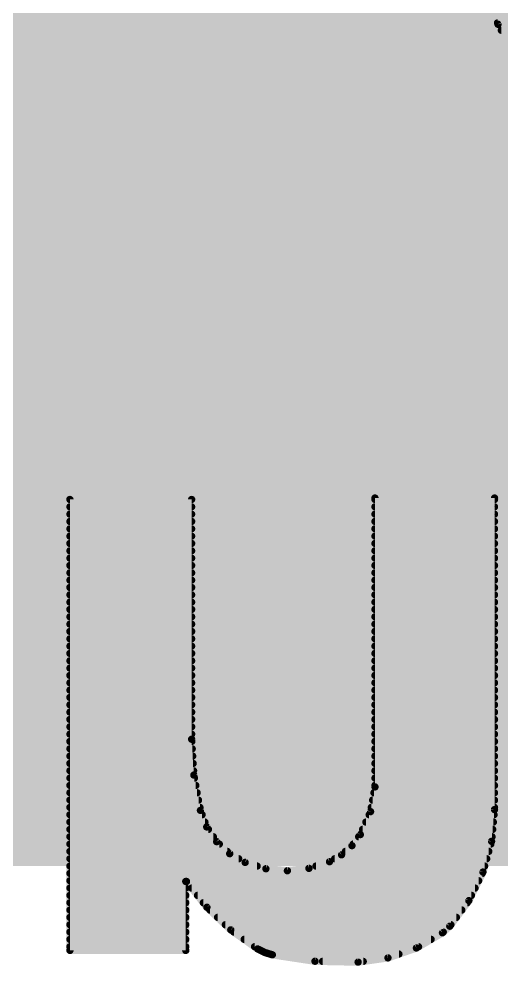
# Model space of a CAD drawing. Extents: x -5.1 to 50.9, y -12.7 to 61.1.
# Drawn here: x 23.19 to 24.861, y 33.784 to 37.122 of the extents above; entities that cross this region are included whole.
import ezdxf

# ---------------------------------------------------------------- set-up
doc = ezdxf.new("R2010")
doc.units = 0
for name, color, linetype in [('1', 12, 'CONTINUOUS'), ('21', 53, 'CONTINUOUS'), ('22', 53, 'CONTINUOUS'), ('51', 53, 'CONTINUOUS')]:
    doc.layers.add(name, color=color, linetype=linetype)

msp = doc.modelspace()

# ---------------------------------------------------------------- linework, layer by layer
at = {"layer": '1', "const_width": 0.254}
msp.add_lwpolyline([(7.588, 35.56), (29.21, 35.56)], dxfattribs=at)
at = {"layer": '21', "const_width": 0.2032}
for points in [[(20.6587, 37.1856), (30.1413, 37.1856)], [(20.5458, 36.9824), (30.2542, 36.9824)], [(20.4329, 36.7792), (30.3671, 36.7792)], [(20.32, 36.576), (30.48, 36.576)], [(20.2071, 36.3728), (30.5929, 36.3728)], [(20.0942, 36.1696), (30.7058, 36.1696)], [(19.9813, 35.9664), (30.8187, 35.9664)], [(19.8684, 35.7632), (30.9316, 35.7632)], [(19.7556, 35.56), (31.0444, 35.56)], [(19.6427, 35.3568), (31.1573, 35.3568)], [(19.5298, 35.1536), (31.2702, 35.1536)], [(19.4169, 34.9504), (31.3831, 34.9504)], [(19.304, 34.7472), (31.496, 34.7472)], [(19.1911, 34.544), (31.6089, 34.544)], [(19.0782, 34.3408), (31.7218, 34.3408)], [(19.05, 34.29), (31.75, 34.29)]]:
    msp.add_lwpolyline(points, dxfattribs=at)
at = {"layer": '22', "const_width": 0.0254}
for points in [[(24.8481, 37.1048), (24.7853, 37.2872)], [(24.8465, 37.1094), (26.6217, 37.1094)], [(24.9428, 36.9367), (24.8481, 37.1048)], [(24.8598, 37.084), (26.6217, 37.084)], [(23.3655, 33.8963), (23.3655, 35.4584)], [(23.3655, 35.4584), (23.7871, 35.4584)], [(23.7871, 35.4584), (23.7871, 34.6278)], [(24.4221, 34.4627), (24.4221, 35.4635)], [(24.4221, 35.4635), (24.8361, 35.4635)], [(24.4221, 35.4584), (24.8361, 35.4584)], [(24.8361, 35.4635), (24.8361, 34.384)], [(23.3655, 35.433), (23.7871, 35.433)], [(23.3655, 35.4076), (23.7871, 35.4076)], [(24.4221, 35.433), (24.8361, 35.433)], [(24.4221, 35.4076), (24.8361, 35.4076)], [(23.3655, 35.3822), (23.7871, 35.3822)], [(24.4221, 35.3822), (24.8361, 35.3822)], [(23.3655, 35.3568), (23.7871, 35.3568)], [(24.4221, 35.3568), (24.8361, 35.3568)], [(23.3655, 35.3314), (23.7871, 35.3314)], [(23.3655, 35.306), (23.7871, 35.306)], [(24.4221, 35.3314), (24.8361, 35.3314)], [(24.4221, 35.306), (24.8361, 35.306)], [(23.3655, 35.2806), (23.7871, 35.2806)], [(24.4221, 35.2806), (24.8361, 35.2806)], [(23.3655, 35.2552), (23.7871, 35.2552)], [(24.4221, 35.2552), (24.8361, 35.2552)], [(23.3655, 35.2298), (23.7871, 35.2298)], [(23.3655, 35.2044), (23.7871, 35.2044)], [(24.4221, 35.2298), (24.8361, 35.2298)], [(24.4221, 35.2044), (24.8361, 35.2044)], [(23.3655, 35.179), (23.7871, 35.179)], [(24.4221, 35.179), (24.8361, 35.179)], [(23.3655, 35.1536), (23.7871, 35.1536)], [(24.4221, 35.1536), (24.8361, 35.1536)], [(23.3655, 35.1282), (23.7871, 35.1282)], [(23.3655, 35.1028), (23.7871, 35.1028)], [(24.4221, 35.1282), (24.8361, 35.1282)], [(24.4221, 35.1028), (24.8361, 35.1028)], [(23.3655, 35.0774), (23.7871, 35.0774)], [(24.4221, 35.0774), (24.8361, 35.0774)], [(23.3655, 35.052), (23.7871, 35.052)], [(24.4221, 35.052), (24.8361, 35.052)], [(23.3655, 35.0266), (23.7871, 35.0266)], [(23.3655, 35.0012), (23.7871, 35.0012)], [(24.4221, 35.0266), (24.8361, 35.0266)], [(24.4221, 35.0012), (24.8361, 35.0012)], [(23.3655, 34.9758), (23.7871, 34.9758)], [(24.4221, 34.9758), (24.8361, 34.9758)], [(23.3655, 34.9504), (23.7871, 34.9504)], [(24.4221, 34.9504), (24.8361, 34.9504)], [(23.3655, 34.925), (23.7871, 34.925)], [(24.4221, 34.925), (24.8361, 34.925)], [(23.3655, 34.8996), (23.7871, 34.8996)], [(23.3655, 34.8742), (23.7871, 34.8742)], [(24.4221, 34.8996), (24.8361, 34.8996)], [(24.4221, 34.8742), (24.8361, 34.8742)], [(23.3655, 34.8488), (23.7871, 34.8488)], [(24.4221, 34.8488), (24.8361, 34.8488)], [(23.3655, 34.8234), (23.7871, 34.8234)], [(24.4221, 34.8234), (24.8361, 34.8234)], [(23.3655, 34.798), (23.7871, 34.798)], [(23.3655, 34.7726), (23.7871, 34.7726)], [(24.4221, 34.798), (24.8361, 34.798)], [(24.4221, 34.7726), (24.8361, 34.7726)], [(23.3655, 34.7472), (23.7871, 34.7472)], [(24.4221, 34.7472), (24.8361, 34.7472)], [(23.3655, 34.7218), (23.7871, 34.7218)], [(24.4221, 34.7218), (24.8361, 34.7218)], [(23.3655, 34.6964), (23.7871, 34.6964)], [(23.3655, 34.671), (23.7871, 34.671)], [(24.4221, 34.6964), (24.8361, 34.6964)], [(24.4221, 34.671), (24.8361, 34.671)], [(23.3655, 34.6456), (23.7871, 34.6456)], [(24.4221, 34.6456), (24.8361, 34.6456)], [(23.3655, 34.6202), (23.7876, 34.6202)], [(23.7871, 34.6278), (23.7948, 34.5037)], [(24.4221, 34.6202), (24.8361, 34.6202)], [(23.3655, 34.5948), (23.7891, 34.5948)], [(23.3655, 34.5694), (23.7907, 34.5694)], [(24.4221, 34.5948), (24.8361, 34.5948)], [(24.4221, 34.5694), (24.8361, 34.5694)], [(23.3655, 34.544), (23.7923, 34.544)], [(24.4221, 34.544), (24.8361, 34.544)], [(23.3655, 34.5186), (23.7938, 34.5186)], [(23.7948, 34.5037), (23.8176, 34.3814)], [(24.4221, 34.5186), (24.8361, 34.5186)], [(23.3655, 34.4932), (23.7967, 34.4932)], [(23.3655, 34.4678), (23.8015, 34.4678)], [(24.4221, 34.4932), (24.8361, 34.4932)], [(24.4221, 34.4678), (24.8361, 34.4678)], [(23.3655, 34.4424), (23.8062, 34.4424)], [(24.4068, 34.377), (24.4221, 34.4627)], [(24.4185, 34.4424), (24.8361, 34.4424)], [(23.3655, 34.417), (23.8109, 34.417)], [(24.4139, 34.417), (24.8361, 34.417)], [(23.3655, 34.3916), (23.8157, 34.3916)], [(23.8176, 34.3814), (23.8394, 34.3239)], [(24.3713, 34.2976), (24.4068, 34.377)], [(24.4094, 34.3916), (24.8361, 34.3916)], [(24.8361, 34.384), (24.826, 34.274)], [(23.3655, 34.3662), (23.8234, 34.3662)], [(23.3655, 34.3408), (23.833, 34.3408)], [(24.3906, 34.3408), (24.8321, 34.3408)], [(24.4019, 34.3662), (24.8345, 34.3662)], [(23.3655, 34.3154), (23.8452, 34.3154)], [(23.8394, 34.3239), (23.8738, 34.273)], [(24.3793, 34.3154), (24.8298, 34.3154)], [(23.3655, 34.29), (23.8623, 34.29)], [(23.8738, 34.273), (23.919, 34.2313)], [(24.3424, 34.2592), (24.3713, 34.2976)], [(24.3656, 34.29), (24.8275, 34.29)], [(24.826, 34.274), (24.796, 34.1677)], [(23.3655, 34.2646), (23.8829, 34.2646)], [(23.3655, 34.2392), (23.9104, 34.2392)], [(24.3064, 34.2274), (24.3424, 34.2592)], [(24.3198, 34.2392), (24.8162, 34.2392)], [(24.3465, 34.2646), (24.8233, 34.2646)], [(23.3655, 34.2138), (23.95, 34.2138)], [(23.919, 34.2313), (23.9725, 34.2011)], [(23.9725, 34.2011), (24.0442, 34.1792)], [(24.1933, 34.1805), (24.2646, 34.2036)], [(24.2646, 34.2036), (24.3064, 34.2274)], [(24.2825, 34.2138), (24.809, 34.2138)], [(23.3655, 34.1884), (24.014, 34.1884)], [(24.0442, 34.1792), (24.1188, 34.1722)], [(24.1188, 34.1722), (24.1933, 34.1805)], [(24.2178, 34.1884), (24.8019, 34.1884)], [(24.796, 34.1677), (24.7472, 34.0686)], [(23.3655, 34.163), (24.7937, 34.163)], [(23.3655, 34.1376), (24.7812, 34.1376)], [(23.7693, 34.1351), (23.7668, 34.1351)], [(23.7668, 34.1351), (23.7668, 33.8963)], [(23.84, 34.0457), (23.7693, 34.1351)], [(23.3655, 34.1122), (23.7668, 34.1122)], [(23.7874, 34.1122), (24.7687, 34.1122)], [(23.3655, 34.0868), (23.7668, 34.0868)], [(23.8075, 34.0868), (24.7562, 34.0868)], [(24.7472, 34.0686), (24.6812, 33.9801)], [(23.3655, 34.0614), (23.7668, 34.0614)], [(23.3655, 34.036), (23.7668, 34.036)], [(23.8276, 34.0614), (24.7418, 34.0614)], [(23.9227, 33.9673), (23.84, 34.0457)], [(23.8503, 34.036), (24.7229, 34.036)], [(23.3655, 34.0106), (23.7668, 34.0106)], [(23.877, 34.0106), (24.704, 34.0106)], [(23.3655, 33.9852), (23.7668, 33.9852)], [(23.9038, 33.9852), (24.685, 33.9852)], [(24.0157, 33.9014), (23.9227, 33.9673)], [(24.6812, 33.9801), (24.6558, 33.9573)], [(23.3655, 33.9598), (23.7668, 33.9598)], [(23.3655, 33.9344), (23.7668, 33.9344)], [(23.9333, 33.9598), (24.6586, 33.9598)], [(23.9691, 33.9344), (24.6165, 33.9344)], [(24.6558, 33.9573), (24.5656, 33.9047)], [(23.3655, 33.909), (23.7668, 33.909)], [(24.005, 33.909), (24.573, 33.909)], [(24.0403, 33.8891), (24.0157, 33.9014)], [(24.5656, 33.9047), (24.467, 33.8704)], [(23.7668, 33.8963), (23.3655, 33.8963)], [(24.0665, 33.8811), (24.0403, 33.8891)], [(24.0584, 33.8836), (24.5049, 33.8836)], [(24.2143, 33.8587), (24.0665, 33.8811)], [(24.467, 33.8704), (24.3637, 33.8557)], [(24.3637, 33.8557), (24.2143, 33.8587)], [(24.2406, 33.8582), (24.3813, 33.8582)]]:
    msp.add_lwpolyline(points, dxfattribs=at)
at = {"layer": '22', "const_width": 0.0127}
for points in [[(24.8465, 37.1157, 1), (24.8465, 37.1031)], [(24.8537, 37.1079, 1), (24.8426, 37.1017)], [(24.8421, 37.1027, 1), (24.8541, 37.1068)], [(24.8598, 37.0904, 1), (24.8598, 37.0777)], [(23.3719, 35.4584, 1), (23.3591, 35.4584)], [(23.3655, 35.4648, 1), (23.3655, 35.4521)], [(23.7935, 35.4584, 1), (23.7808, 35.4584)], [(23.7871, 35.4521, 1), (23.7871, 35.4648)], [(24.4285, 35.4635, 1), (24.4157, 35.4635)], [(24.4221, 35.4699, 1), (24.4221, 35.4572)], [(24.4221, 35.4648, 1), (24.4221, 35.4521)], [(24.8425, 35.4635, 1), (24.8298, 35.4635)], [(24.8361, 35.4572, 1), (24.8361, 35.4699)], [(24.8361, 35.4521, 1), (24.8361, 35.4648)], [(23.3655, 35.4393, 1), (23.3655, 35.4267)], [(23.3655, 35.4139, 1), (23.3655, 35.4013)], [(23.7871, 35.4267, 1), (23.7871, 35.4393)], [(23.7871, 35.4013, 1), (23.7871, 35.4139)], [(24.4221, 35.4393, 1), (24.4221, 35.4267)], [(24.4221, 35.4139, 1), (24.4221, 35.4013)], [(24.8361, 35.4267, 1), (24.8361, 35.4393)], [(24.8361, 35.4013, 1), (24.8361, 35.4139)], [(23.3655, 35.3886, 1), (23.3655, 35.3759)], [(23.7871, 35.3759, 1), (23.7871, 35.3886)], [(24.4221, 35.3886, 1), (24.4221, 35.3759)], [(24.8361, 35.3759, 1), (24.8361, 35.3886)], [(23.3655, 35.3631, 1), (23.3655, 35.3505)], [(23.7871, 35.3505, 1), (23.7871, 35.3631)], [(24.4221, 35.3631, 1), (24.4221, 35.3505)], [(24.8361, 35.3505, 1), (24.8361, 35.3631)], [(23.3655, 35.3124, 1), (23.3655, 35.2997)], [(23.3655, 35.3377, 1), (23.3655, 35.3251)], [(23.7871, 35.3251, 1), (23.7871, 35.3377)], [(23.7871, 35.2997, 1), (23.7871, 35.3124)], [(24.4221, 35.3377, 1), (24.4221, 35.3251)], [(24.4221, 35.3124, 1), (24.4221, 35.2997)], [(24.8361, 35.3251, 1), (24.8361, 35.3377)], [(24.8361, 35.2997, 1), (24.8361, 35.3124)], [(23.3655, 35.2869, 1), (23.3655, 35.2743)], [(23.7871, 35.2743, 1), (23.7871, 35.2869)], [(24.4221, 35.2869, 1), (24.4221, 35.2743)], [(24.8361, 35.2743, 1), (24.8361, 35.2869)], [(23.3655, 35.2615, 1), (23.3655, 35.2489)], [(23.7871, 35.2489, 1), (23.7871, 35.2615)], [(24.4221, 35.2615, 1), (24.4221, 35.2489)], [(24.8361, 35.2489, 1), (24.8361, 35.2615)], [(23.3655, 35.2362, 1), (23.3655, 35.2235)], [(23.3655, 35.2107, 1), (23.3655, 35.1981)], [(23.7871, 35.2235, 1), (23.7871, 35.2362)], [(23.7871, 35.1981, 1), (23.7871, 35.2107)], [(24.4221, 35.2362, 1), (24.4221, 35.2235)], [(24.4221, 35.2107, 1), (24.4221, 35.1981)], [(24.8361, 35.2235, 1), (24.8361, 35.2362)], [(24.8361, 35.1981, 1), (24.8361, 35.2107)], [(23.3655, 35.1853, 1), (23.3655, 35.1727)], [(23.7871, 35.1727, 1), (23.7871, 35.1853)], [(24.4221, 35.1853, 1), (24.4221, 35.1727)], [(24.8361, 35.1727, 1), (24.8361, 35.1853)], [(23.3655, 35.16, 1), (23.3655, 35.1473)], [(23.7871, 35.1473, 1), (23.7871, 35.16)], [(24.4221, 35.16, 1), (24.4221, 35.1473)], [(24.8361, 35.1473, 1), (24.8361, 35.16)], [(23.3655, 35.1345, 1), (23.3655, 35.1219)], [(23.3655, 35.1091, 1), (23.3655, 35.0965)], [(23.7871, 35.1219, 1), (23.7871, 35.1345)], [(23.7871, 35.0965, 1), (23.7871, 35.1091)], [(24.4221, 35.1345, 1), (24.4221, 35.1219)], [(24.4221, 35.1091, 1), (24.4221, 35.0965)], [(24.8361, 35.1219, 1), (24.8361, 35.1345)], [(24.8361, 35.0965, 1), (24.8361, 35.1091)], [(23.3655, 35.0838, 1), (23.3655, 35.0711)], [(23.7871, 35.0711, 1), (23.7871, 35.0838)], [(24.4221, 35.0838, 1), (24.4221, 35.0711)], [(24.8361, 35.0711, 1), (24.8361, 35.0838)], [(23.3655, 35.0583, 1), (23.3655, 35.0457)], [(23.7871, 35.0457, 1), (23.7871, 35.0583)], [(24.4221, 35.0583, 1), (24.4221, 35.0457)], [(24.8361, 35.0457, 1), (24.8361, 35.0583)], [(23.3655, 35.0076, 1), (23.3655, 34.9949)], [(23.3655, 35.0329, 1), (23.3655, 35.0203)], [(23.7871, 35.0203, 1), (23.7871, 35.0329)], [(23.7871, 34.9949, 1), (23.7871, 35.0076)], [(24.4221, 35.0329, 1), (24.4221, 35.0203)], [(24.4221, 35.0076, 1), (24.4221, 34.9949)], [(24.8361, 35.0203, 1), (24.8361, 35.0329)], [(24.8361, 34.9949, 1), (24.8361, 35.0076)], [(23.3655, 34.9821, 1), (23.3655, 34.9695)], [(23.7871, 34.9695, 1), (23.7871, 34.9821)], [(24.4221, 34.9821, 1), (24.4221, 34.9695)], [(24.8361, 34.9695, 1), (24.8361, 34.9821)], [(23.3655, 34.9567, 1), (23.3655, 34.9441)], [(23.7871, 34.9441, 1), (23.7871, 34.9567)], [(24.4221, 34.9567, 1), (24.4221, 34.9441)], [(24.8361, 34.9441, 1), (24.8361, 34.9567)], [(23.3655, 34.9314, 1), (23.3655, 34.9187)], [(23.7871, 34.9187, 1), (23.7871, 34.9314)], [(24.4221, 34.9314, 1), (24.4221, 34.9187)], [(24.8361, 34.9187, 1), (24.8361, 34.9314)], [(23.3655, 34.9059, 1), (23.3655, 34.8933)], [(23.3655, 34.8805, 1), (23.3655, 34.8679)], [(23.7871, 34.8933, 1), (23.7871, 34.9059)], [(23.7871, 34.8679, 1), (23.7871, 34.8805)], [(24.4221, 34.9059, 1), (24.4221, 34.8933)], [(24.4221, 34.8805, 1), (24.4221, 34.8679)], [(24.8361, 34.8933, 1), (24.8361, 34.9059)], [(24.8361, 34.8679, 1), (24.8361, 34.8805)], [(23.3655, 34.8552, 1), (23.3655, 34.8425)], [(23.7871, 34.8425, 1), (23.7871, 34.8552)], [(24.4221, 34.8552, 1), (24.4221, 34.8425)], [(24.8361, 34.8425, 1), (24.8361, 34.8552)], [(23.3655, 34.8297, 1), (23.3655, 34.8171)], [(23.7871, 34.8171, 1), (23.7871, 34.8297)], [(24.4221, 34.8297, 1), (24.4221, 34.8171)], [(24.8361, 34.8171, 1), (24.8361, 34.8297)], [(23.3655, 34.779, 1), (23.3655, 34.7663)], [(23.3655, 34.8043, 1), (23.3655, 34.7917)], [(23.7871, 34.7917, 1), (23.7871, 34.8043)], [(23.7871, 34.7663, 1), (23.7871, 34.779)], [(24.4221, 34.8043, 1), (24.4221, 34.7917)], [(24.4221, 34.779, 1), (24.4221, 34.7663)], [(24.8361, 34.7917, 1), (24.8361, 34.8043)], [(24.8361, 34.7663, 1), (24.8361, 34.779)], [(23.3655, 34.7535, 1), (23.3655, 34.7409)], [(23.7871, 34.7409, 1), (23.7871, 34.7535)], [(24.4221, 34.7535, 1), (24.4221, 34.7409)], [(24.8361, 34.7409, 1), (24.8361, 34.7535)], [(23.3655, 34.7281, 1), (23.3655, 34.7155)], [(23.7871, 34.7155, 1), (23.7871, 34.7281)], [(24.4221, 34.7281, 1), (24.4221, 34.7155)], [(24.8361, 34.7155, 1), (24.8361, 34.7281)], [(23.3655, 34.7028, 1), (23.3655, 34.6901)], [(23.3655, 34.6773, 1), (23.3655, 34.6647)], [(23.7871, 34.6901, 1), (23.7871, 34.7028)], [(23.7871, 34.6647, 1), (23.7871, 34.6773)], [(24.4221, 34.7028, 1), (24.4221, 34.6901)], [(24.4221, 34.6773, 1), (24.4221, 34.6647)], [(24.8361, 34.6901, 1), (24.8361, 34.7028)], [(24.8361, 34.6647, 1), (24.8361, 34.6773)], [(23.3655, 34.6519, 1), (23.3655, 34.6393)], [(23.7871, 34.6393, 1), (23.7871, 34.6519)], [(24.4221, 34.6519, 1), (24.4221, 34.6393)], [(24.8361, 34.6393, 1), (24.8361, 34.6519)], [(23.3655, 34.6266, 1), (23.3655, 34.6139)], [(23.7934, 34.6282, 1), (23.7808, 34.6274)], [(23.7808, 34.6278, 1), (23.7935, 34.6278)], [(23.7876, 34.6139, 1), (23.7876, 34.6266)], [(24.4221, 34.6266, 1), (24.4221, 34.6139)], [(24.8361, 34.6139, 1), (24.8361, 34.6266)], [(23.3655, 34.6011, 1), (23.3655, 34.5885)], [(23.3655, 34.5757, 1), (23.3655, 34.5631)], [(23.7891, 34.5885, 1), (23.7891, 34.6011)], [(23.7907, 34.5631, 1), (23.7907, 34.5757)], [(24.4221, 34.6011, 1), (24.4221, 34.5885)], [(24.4221, 34.5757, 1), (24.4221, 34.5631)], [(24.8361, 34.5885, 1), (24.8361, 34.6011)], [(24.8361, 34.5631, 1), (24.8361, 34.5757)], [(23.3655, 34.5504, 1), (23.3655, 34.5377)], [(23.7923, 34.5377, 1), (23.7923, 34.5504)], [(24.4221, 34.5504, 1), (24.4221, 34.5377)], [(24.8361, 34.5377, 1), (24.8361, 34.5504)], [(23.3655, 34.5249, 1), (23.3655, 34.5123)], [(23.801, 34.5048, 1), (23.7885, 34.5025)], [(23.7938, 34.5123, 1), (23.7938, 34.5249)], [(24.4221, 34.5249, 1), (24.4221, 34.5123)], [(24.8361, 34.5123, 1), (24.8361, 34.5249)], [(23.3655, 34.4742, 1), (23.3655, 34.4615)], [(23.3655, 34.4995, 1), (23.3655, 34.4869)], [(23.7884, 34.5033, 1), (23.8011, 34.5041)], [(23.7967, 34.4869, 1), (23.7967, 34.4995)], [(23.8015, 34.4615, 1), (23.8015, 34.4742)], [(24.4221, 34.4995, 1), (24.4221, 34.4869)], [(24.4221, 34.4742, 1), (24.4221, 34.4615)], [(24.8361, 34.4869, 1), (24.8361, 34.4995)], [(24.8361, 34.4615, 1), (24.8361, 34.4742)], [(23.3655, 34.4487, 1), (23.3655, 34.4361)], [(23.8062, 34.4361, 1), (23.8062, 34.4487)], [(24.4185, 34.4487, 1), (24.4185, 34.4361)], [(24.4157, 34.4627, 1), (24.4285, 34.4627)], [(24.4284, 34.4616, 1), (24.4158, 34.4638)], [(24.8361, 34.4361, 1), (24.8361, 34.4487)], [(23.3655, 34.4233, 1), (23.3655, 34.4107)], [(23.8109, 34.4107, 1), (23.8109, 34.4233)], [(24.4139, 34.4233, 1), (24.4139, 34.4107)], [(24.8361, 34.4107, 1), (24.8361, 34.4233)], [(23.3655, 34.398, 1), (23.3655, 34.3853)], [(23.8235, 34.3837, 1), (23.8117, 34.3791)], [(23.8114, 34.3802, 1), (23.8238, 34.3826)], [(23.8157, 34.3853, 1), (23.8157, 34.398)], [(24.4005, 34.3782, 1), (24.413, 34.3759)], [(24.4126, 34.3745, 1), (24.401, 34.3796)], [(24.4094, 34.398, 1), (24.4094, 34.3853)], [(24.8424, 34.3834, 1), (24.8298, 34.3846)], [(24.8298, 34.384, 1), (24.8425, 34.384)], [(24.8361, 34.3853, 1), (24.8361, 34.398)], [(23.3655, 34.3725, 1), (23.3655, 34.3599)], [(23.3655, 34.3471, 1), (23.3655, 34.3345)], [(23.8234, 34.3599, 1), (23.8234, 34.3725)], [(23.833, 34.3345, 1), (23.833, 34.3471)], [(24.3906, 34.3471, 1), (24.3906, 34.3345)], [(24.4019, 34.3725, 1), (24.4019, 34.3599)], [(24.8321, 34.3345, 1), (24.8321, 34.3471)], [(24.8345, 34.3599, 1), (24.8345, 34.3725)], [(23.3655, 34.3218, 1), (23.3655, 34.3091)], [(23.8447, 34.3275, 1), (23.8341, 34.3204)], [(23.8335, 34.3217, 1), (23.8453, 34.3262)], [(23.8452, 34.3091, 1), (23.8452, 34.3218)], [(24.3793, 34.3218, 1), (24.3793, 34.3091)], [(24.8298, 34.3091, 1), (24.8298, 34.3218)], [(23.3655, 34.2963, 1), (23.3655, 34.2837)], [(23.8623, 34.2837, 1), (23.8623, 34.2963)], [(23.8781, 34.2777, 1), (23.8695, 34.2683)], [(23.8685, 34.2694, 1), (23.8791, 34.2765)], [(24.3656, 34.2963, 1), (24.3656, 34.2837)], [(24.3655, 34.3002, 1), (24.3771, 34.295)], [(24.3764, 34.2938, 1), (24.3662, 34.3014)], [(24.8197, 34.2746, 1), (24.8323, 34.2734)], [(24.8321, 34.2723, 1), (24.8199, 34.2757)], [(24.8275, 34.2837, 1), (24.8275, 34.2963)], [(23.3655, 34.2456, 1), (23.3655, 34.2329)], [(23.3655, 34.2709, 1), (23.3655, 34.2583)], [(23.8829, 34.2583, 1), (23.8829, 34.2709)], [(23.9104, 34.2329, 1), (23.9104, 34.2456)], [(24.3198, 34.2456, 1), (24.3198, 34.2329)], [(24.3374, 34.263, 1), (24.3475, 34.2553)], [(24.3466, 34.2544, 1), (24.3382, 34.2639)], [(24.3465, 34.2709, 1), (24.3465, 34.2583)], [(24.8162, 34.2329, 1), (24.8162, 34.2456)], [(24.8233, 34.2583, 1), (24.8233, 34.2709)], [(23.3655, 34.2201, 1), (23.3655, 34.2075)], [(23.9221, 34.2368, 1), (23.9158, 34.2258)], [(23.9147, 34.2266, 1), (23.9233, 34.236)], [(23.95, 34.2075, 1), (23.95, 34.2201)], [(23.9744, 34.2072, 1), (23.9706, 34.195)], [(23.9694, 34.1956, 1), (23.9756, 34.2066)], [(24.2615, 34.2091, 1), (24.2677, 34.1981)], [(24.2666, 34.1976, 1), (24.2626, 34.2096)], [(24.2825, 34.2201, 1), (24.2825, 34.2075)], [(24.3022, 34.2321, 1), (24.3106, 34.2226)], [(24.3095, 34.2219, 1), (24.3032, 34.2329)], [(24.809, 34.2075, 1), (24.809, 34.2201)], [(23.3655, 34.1947, 1), (23.3655, 34.1821)], [(24.014, 34.1821, 1), (24.014, 34.1947)], [(24.0448, 34.1855, 1), (24.0436, 34.1729)], [(24.0423, 34.1731, 1), (24.046, 34.1853)], [(24.1181, 34.1785, 1), (24.1195, 34.1659)], [(24.1182, 34.1659, 1), (24.1194, 34.1785)], [(24.1913, 34.1865, 1), (24.1953, 34.1744)], [(24.194, 34.1741, 1), (24.1926, 34.1868)], [(24.2178, 34.1947, 1), (24.2178, 34.1821)], [(24.8017, 34.1649, 1), (24.7903, 34.1705)], [(24.8019, 34.1821, 1), (24.8019, 34.1947)], [(23.3655, 34.1694, 1), (23.3655, 34.1567)], [(23.3655, 34.1439, 1), (23.3655, 34.1313)], [(23.7732, 34.1351, 1), (23.7604, 34.1351)], [(23.7668, 34.1414, 1), (23.7668, 34.1288)], [(23.7743, 34.139, 1), (23.7643, 34.1312)], [(23.7693, 34.1288, 1), (23.7693, 34.1414)], [(24.7812, 34.1313, 1), (24.7812, 34.1439)], [(24.7899, 34.1694, 1), (24.8022, 34.166)], [(24.7937, 34.1567, 1), (24.7937, 34.1694)], [(23.3655, 34.1185, 1), (23.3655, 34.1059)], [(23.7668, 34.1059, 1), (23.7668, 34.1185)], [(23.7874, 34.1185, 1), (23.7874, 34.1059)], [(24.7687, 34.1059, 1), (24.7687, 34.1185)], [(23.3655, 34.0932, 1), (23.3655, 34.0805)], [(23.7668, 34.0805, 1), (23.7668, 34.0932)], [(23.8075, 34.0932, 1), (23.8075, 34.0805)], [(24.7523, 34.0648, 1), (24.7421, 34.0724)], [(24.7562, 34.0805, 1), (24.7562, 34.0932)], [(23.3655, 34.0677, 1), (23.3655, 34.0551)], [(23.3655, 34.0423, 1), (23.3655, 34.0297)], [(23.7668, 34.0551, 1), (23.7668, 34.0677)], [(23.7668, 34.0297, 1), (23.7668, 34.0423)], [(23.8276, 34.0677, 1), (23.8276, 34.0551)], [(23.8444, 34.0503, 1), (23.8356, 34.0411)], [(23.835, 34.0418, 1), (23.845, 34.0497)], [(23.8503, 34.0423, 1), (23.8503, 34.0297)], [(24.7229, 34.0297, 1), (24.7229, 34.0423)], [(24.7415, 34.0714, 1), (24.7529, 34.0658)], [(24.7418, 34.0551, 1), (24.7418, 34.0677)], [(23.3655, 34.017, 1), (23.3655, 34.0043)], [(23.7668, 34.0043, 1), (23.7668, 34.017)], [(23.877, 34.017, 1), (23.877, 34.0043)], [(24.704, 34.0043, 1), (24.704, 34.017)], [(23.3655, 33.9915, 1), (23.3655, 33.9789)], [(23.7668, 33.9789, 1), (23.7668, 33.9915)], [(23.9038, 33.9915, 1), (23.9038, 33.9789)], [(23.9264, 33.9725, 1), (23.919, 33.9621)], [(24.6761, 33.9839, 1), (24.6863, 33.9763)], [(24.6854, 33.9754, 1), (24.677, 33.9848)], [(24.685, 33.9789, 1), (24.685, 33.9915)], [(23.3655, 33.9408, 1), (23.3655, 33.9281)], [(23.3655, 33.9661, 1), (23.3655, 33.9535)], [(23.7668, 33.9535, 1), (23.7668, 33.9661)], [(23.7668, 33.9281, 1), (23.7668, 33.9408)], [(23.9183, 33.9627, 1), (23.9271, 33.9719)], [(23.9333, 33.9661, 1), (23.9333, 33.9535)], [(23.9691, 33.9408, 1), (23.9691, 33.9281)], [(24.6165, 33.9281, 1), (24.6165, 33.9408)], [(24.6516, 33.962, 1), (24.66, 33.9526)], [(24.659, 33.9518, 1), (24.6526, 33.9628)], [(24.6586, 33.9535, 1), (24.6586, 33.9661)], [(23.3655, 33.9153, 1), (23.3655, 33.9027)], [(23.7668, 33.9027, 1), (23.7668, 33.9153)], [(24.005, 33.9153, 1), (24.005, 33.9027)], [(24.0185, 33.9071, 1), (24.0129, 33.8957)], [(24.012, 33.8962, 1), (24.0194, 33.9066)], [(24.5624, 33.9102, 1), (24.5688, 33.8992)], [(24.5677, 33.8987, 1), (24.5635, 33.9107)], [(24.573, 33.9027, 1), (24.573, 33.9153)], [(23.3655, 33.9027, 1), (23.3655, 33.89)], [(23.3591, 33.8963, 1), (23.3719, 33.8963)], [(23.7604, 33.8963, 1), (23.7732, 33.8963)], [(23.7668, 33.89, 1), (23.7668, 33.9027)], [(24.0421, 33.8952, 1), (24.0384, 33.8831)], [(24.0374, 33.8835, 1), (24.0431, 33.8948)], [(24.0584, 33.8899, 1), (24.0584, 33.8773)], [(24.0675, 33.8874, 1), (24.0655, 33.8748)], [(24.0646, 33.875, 1), (24.0684, 33.8872)], [(24.465, 33.8764, 1), (24.4691, 33.8644)], [(24.4679, 33.8641, 1), (24.4661, 33.8767)], [(24.5049, 33.8773, 1), (24.5049, 33.8899)], [(24.2144, 33.8651, 1), (24.2141, 33.8524)], [(24.2133, 33.8525, 1), (24.2152, 33.865)], [(24.2406, 33.8646, 1), (24.2406, 33.8519)], [(24.3628, 33.862, 1), (24.3646, 33.8494)], [(24.3636, 33.8494, 1), (24.3638, 33.862)], [(24.3813, 33.8519, 1), (24.3813, 33.8646)]]:
    msp.add_lwpolyline(points, format="xyb", dxfattribs=at)
at = {"layer": '51', "const_width": 0.2032}
for points in [[(25.4, 32.2, 1), (25.4, 44, 1), (25.4, 32.2)], [(25.4, 36.83, 1), (25.4, 39.37, 1), (25.4, 36.83)]]:
    msp.add_lwpolyline(points, format="xyb", dxfattribs=at)

doc.saveas('drawing.dxf')
